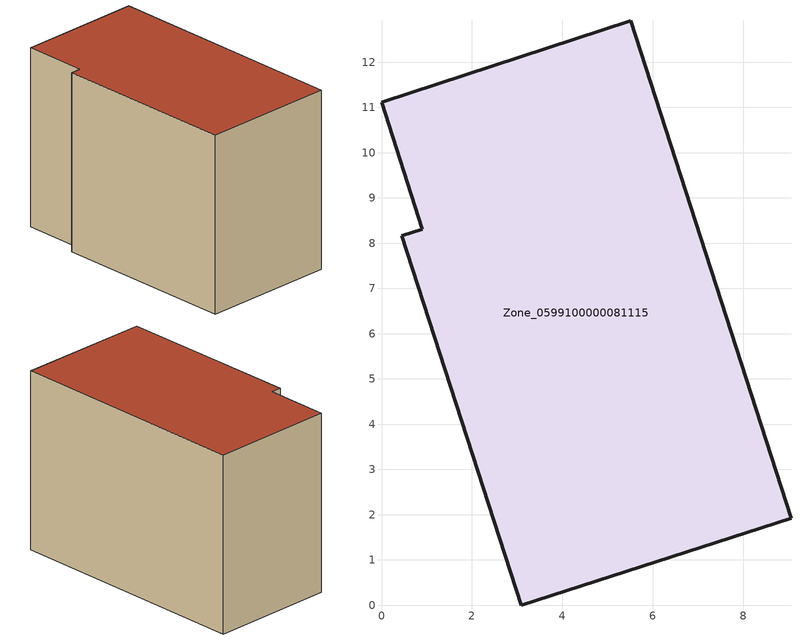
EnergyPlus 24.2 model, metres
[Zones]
Zone_0599100000081115
 floor ground (C_G): 0.45,8.16 0.9,8.31 0,11.11 5.51,12.91 9.05,1.92 3.09,0 z3.29
 wall outside (C_F): 0.9,8.31 0.45,8.16 3.09,0 9.05,1.92 5.51,12.91 0,11.11 0.9,8.31 z3.29:11.62
 roof outside (C_R): 5.51,12.91 0,11.11 0.9,8.31 0.45,8.16 3.09,0 9.05,1.92 z11.62
[BUILDING]
Pand.0599100000081115: North Axis=0; Terrain=City; Loads Convergence Tolerance Value=0.04; Temperature Convergence Tolerance Value=0.4; Solar Distribution=FullExterior; Maximum Number of Warmup Days=25; Minimum Number of Warmup Days=1
[Site:Location]
Rotterdam.The.Hague.AP_ZH_NLD Design_Conditions: Latitude=51.96; Longitude=4.45; Time Zone=1; Elevation=-4.5
[SITE:GROUNDTEMPERATURE:BUILDINGSURFACE]
18, 18, 18, 18, 18, 18, 18, 18, 18, 18, 18, 18
[MATERIAL] Thermal Absorptance=0.9; Solar Absorptance=0.7; Visible Absorptance=0.7
Name | Roughness | Thickness | Conductivity | Density | Specific Heat
G.TC.1965-1974 | MediumSmooth | 0.15 | 0.882353 | 540 | 1210
F.TC.1965-1974 | Rough | 0.3 | 0.697674 | 1920 | 840
R.TC.1965-1974 | MediumRough | 0.2 | 0.232558 | 1500 | 1000
[CONSTRUCTION]
C_G: G.TC.1965-1974
C_F: F.TC.1965-1974
C_R: R.TC.1965-1974
[ZONE]
Zone_0599100000081115: Type=1; Multiplier=1; Ceiling Height=Autocalculate; Volume=Autocalculate; Floor Area=autocalculate; Part of Total Floor Area=Yes
[ZONEINFILTRATION:DESIGNFLOWRATE]
Infil_Zone_0599100000081115: Zone or ZoneList or Space or SpaceList=Zone_0599100000081115; Schedule=AlwaysOn; Design Flow Rate Calculation Method=Flow/Area; Flow Rate per Floor Area=0.003; Constant Term Coefficient=1; Temperature Term Coefficient=0; Velocity Term Coefficient=0; Velocity Squared Term Coefficient=0
[HVACTEMPLATE:ZONE:IDEALLOADSAIRSYSTEM]
Zone_0599100000081115: Maximum Heating Supply Air Temperature=50; Minimum Cooling Supply Air Temperature=13; Maximum Heating Supply Air Humidity Ratio=0.0156; Minimum Cooling Supply Air Humidity Ratio=0.0077; Heating Limit=NoLimit; Cooling Limit=NoLimit; Dehumidification Control Type=ConstantSensibleHeatRatio; Cooling Sensible Heat Ratio=0.7; Dehumidification Setpoint=60; Humidification Control Type=None; Humidification Setpoint=30; Outdoor Air Method=None; Outdoor Air Flow Rate per Person=0.00944; Outdoor Air Flow Rate per Zone Floor Area=0; Outdoor Air Flow Rate per Zone=0; Demand Controlled Ventilation Type=None; Outdoor Air Economizer Type=NoEconomizer; Heat Recovery Type=None; Sensible Heat Recovery Effectiveness=0.7; Latent Heat Recovery Effectiveness=0.65
[ZONECONTROL:THERMOSTAT]
ThermostatControl_Zone_0599100000081115: Zone or ZoneList=Zone_0599100000081115; Control Type Schedule=DualSetpointControlType; Control 1=Thermostat_Zone_0599100000081115; Temperature Difference Between Cutout And Setpoint=0
[THERMOSTATSETPOINT:DUALSETPOINT]
Thermostat_Zone_0599100000081115: Heating Setpoint Temperature Schedule=HeatingSetpoint_Zone_0599100000081115; Cooling Setpoint Temperature Schedule=CoolingSetpoint_Zone_0599100000081115
[SCHEDULE:COMPACT]
HeatingSetpoint_Zone_0599100000081115: Through: 12/31, For: AllDays, Until: 24:00, 21
CoolingSetpoint_Zone_0599100000081115: Through: 12/31, For: AllDays, Until: 24:00, 24
DualSetpointControlType: Through: 12/31, For: AllDays, Until: 24:00, 4
AlwaysOn: Through: 12/31, For: AllDays, Until: 24:00, 1
